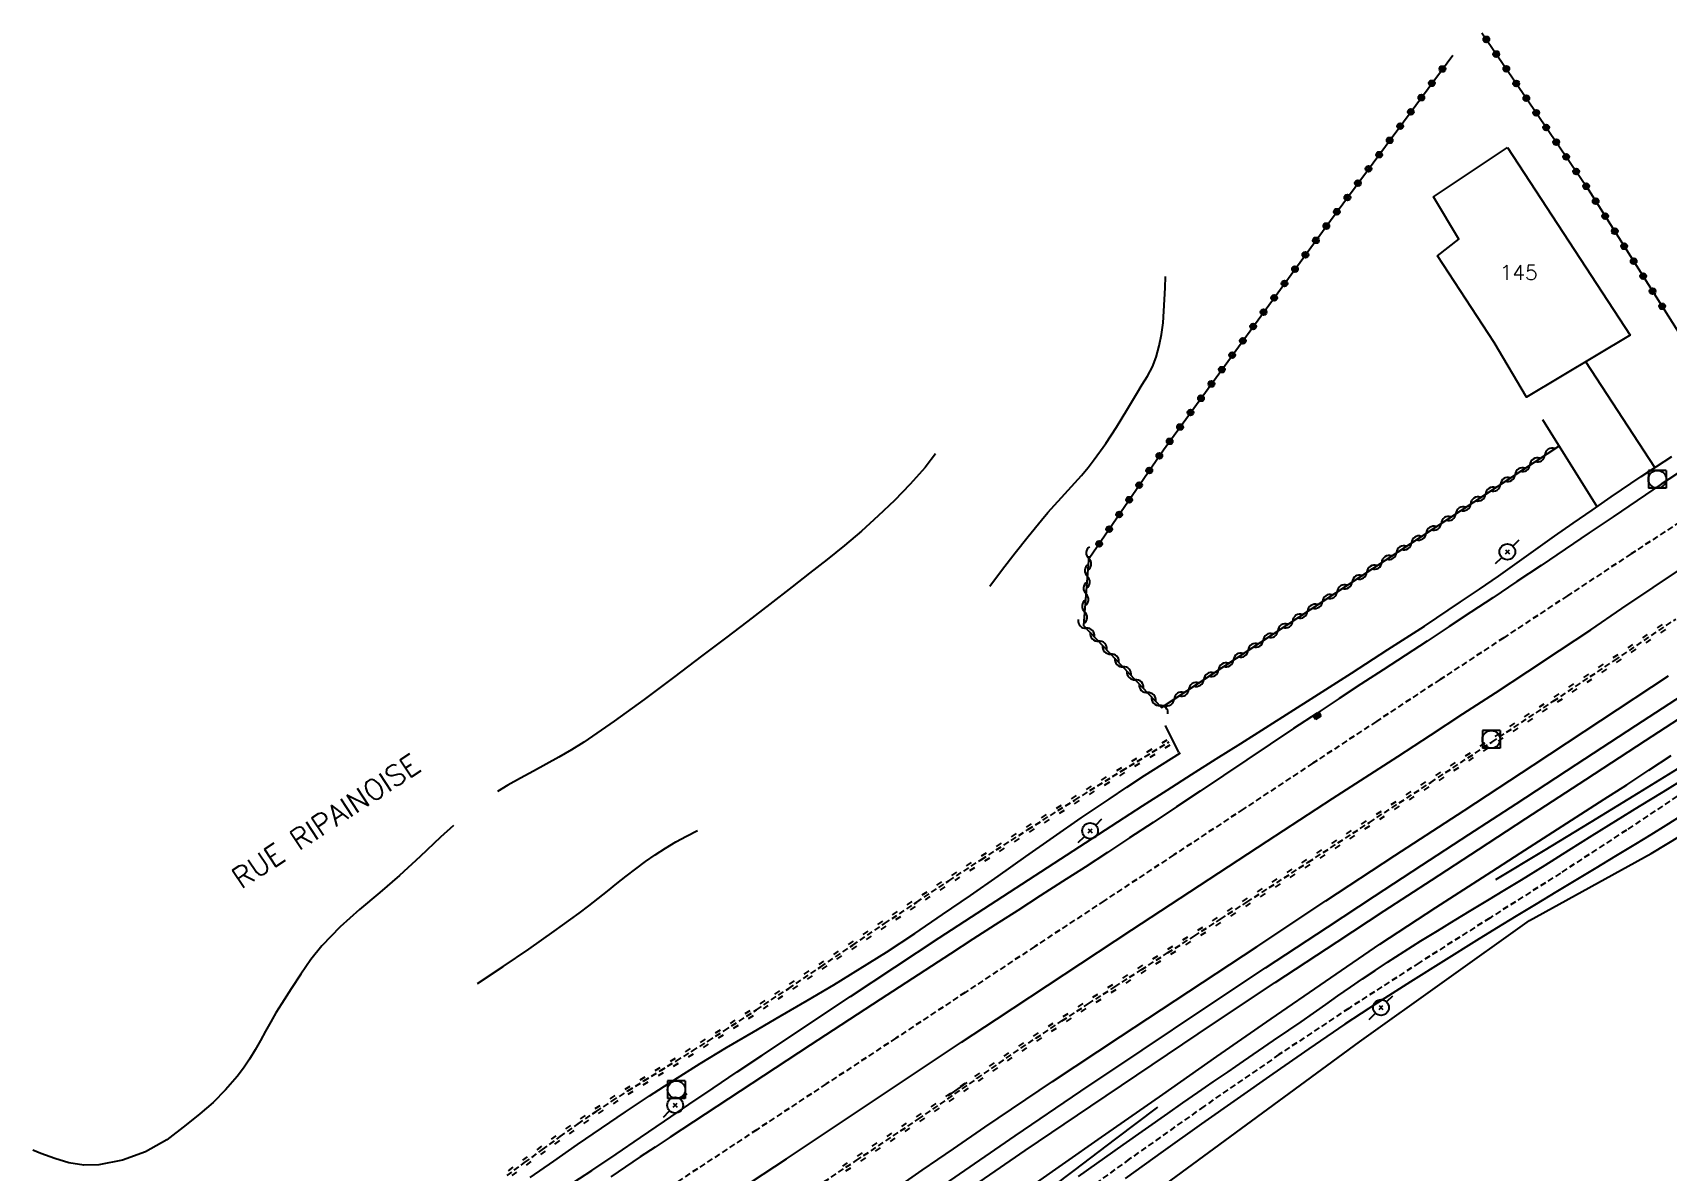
# Model space of a CAD drawing. Header units: millimetres. Extents: x 137000 to 138000, y 152000 to 153001.
# Drawn here: x 137033.1 to 137171.3, y 152532.9 to 152629.1 of the extents above; entities that cross this region are included whole.
import ezdxf
from ezdxf.enums import TextEntityAlignment as Align

# ---------------------------------------------------------------- set-up
doc = ezdxf.new("R2010")
doc.units = ezdxf.units.MM
doc.linetypes.add('DASHED', pattern=[0.75, 0.5, -0.25])
doc.layers.get('0').update_dxf_attribs({"linetype": 'CONTINUOUS'})
for name, color, linetype in [('W0001', 6, 'DASHED'), ('W0008', 7, 'CONTINUOUS'), ('W0014', 7, 'CONTINUOUS'), ('W0017', 7, 'CONTINUOUS'), ('W0101', 7, 'CONTINUOUS'), ('W0120', 7, 'CONTINUOUS'), ('W0211', 2, 'CONTINUOUS'), ('W0214', 2, 'CONTINUOUS'), ('W0220', 5, 'DASHED'), ('W0310', 3, 'CONTINUOUS'), ('W0323', 7, 'CONTINUOUS'), ('W0330', 7, 'CONTINUOUS'), ('W0333', 7, 'CONTINUOUS'), ('W0401', 7, 'CONTINUOUS'), ('W0420', 7, 'CONTINUOUS'), ('W0473', 7, 'CONTINUOUS'), ('W0510', 5, 'CONTINUOUS'), ('W0700', 7, 'CONTINUOUS'), ('W0989', 7, 'CONTINUOUS'), ('W0991', 7, 'CONTINUOUS')]:
    doc.layers.add(name, color=color, linetype=linetype)
doc.styles.get("Standard").update_dxf_attribs({"font": 'romans.shx', "width": 0.85})

# ---------------------------------------------------------------- blocks, each defined once
blk = doc.blocks.new('T473')
for p, q in [((-0.166667, 0.166667), (0.166667, -0.166667)), ((-0.166667, -0.166667), (0.166667, 0.166667)), ((0.500001, 0.500001), (1.000002, 1.000002)), ((-1.000002, -1.000002), (-0.500001, -0.500001))]:
    blk.add_line(p, q)
blk.add_ellipse((0, 0), major_axis=(0.471405, 0.471405), ratio=1, start_param=5.4977871438, end_param=11.780972451)
blk = doc.blocks.new('T401')
for p, q in [((-0.3, 0.3), (0, 0.3)), ((-0.3, -0.25), (-0.3, 0.3)), ((-0.3, 0.15), (0, 0.15)), ((-0.3, 0), (0, 0)), ((0, 0.3), (0, -0.25)), ((-0.3, -0.15), (0, -0.15)), ((-0.3, -0.25), (-0.3, -0.3)), ((-0.3, -0.3), (0, -0.3)), ((0, -0.3), (0, -0.25))]:
    blk.add_line(p, q)
blk = doc.blocks.new('T420')
for p, q in [((0.75, 0.75), (-0.75, 0.75)), ((-0.75, 0.75), (-0.75, -0.75)), ((0.75, 0.75), (0.75, -0.75)), ((0.75, -0.75), (-0.75, -0.75))]:
    blk.add_line(p, q)
blk.add_ellipse((0, 0), major_axis=(-0.53, 0.53), ratio=1, start_param=3.926991, end_param=10.210176)
blk = doc.blocks.new('t323o')
at = {"color": 0, "linetype": 'Continuous'}
for radius in [0.25, 0.15]:
    blk.add_circle((0, 0), radius, dxfattribs=at)
blk = doc.blocks.new('t310o')
at = {"color": 0, "linetype": 'Continuous'}
for centre, start, end in [((-0.5, 0.38), 216.8699, 323.1304), ((0.5, -0.37), 36.8699, 143.1303)]:
    blk.add_arc(centre, 0.625, start, end, dxfattribs=at)
blk = doc.blocks.new('t220o')
at = {"color": 0, "linetype": 'Continuous'}
for p, q in [((-0.25, 0.25), (0.25, 0.25)), ((-0.25, -0.25), (0.25, -0.25))]:
    blk.add_line(p, q, dxfattribs=at)

msp = doc.modelspace()

# ---------------------------------------------------------------- linework, layer by layer
at = {"layer": 'W0001'}
for points in [[(137173.57, 152588.62), (137168.19, 152585.09), (137162.81, 152581.55), (137157.43, 152578.01), (137152.05, 152574.48), (137146.67, 152570.94), (137141.29, 152567.4), (137135.42, 152563.53), (137129.55, 152559.66), (137123.67, 152555.79), (137117.8, 152551.92), (137111.93, 152548.05), (137106.06, 152544.18), (137100.18, 152540.31), (137094.31, 152536.45), (137082.63, 152528.76)], [(137173.34, 152565.45), (137167.79, 152561.76), (137162.22, 152558.12), (137156.25, 152554.33), (137150.28, 152550.54), (137144.33, 152546.7), (137138.44, 152542.79), (137132.09, 152538.41), (137125.79, 152533.95), (137119.54, 152529.44)]]:
    msp.add_lwpolyline(points, dxfattribs=at)
at = {"layer": 'W0008'}
for points in [[(137093.88, 152532.04), (137096.84, 152534), (137099.79, 152535.96), (137102.75, 152537.93), (137105.7, 152539.9), (137108.66, 152541.86), (137111.61, 152543.83), (137114.57, 152545.79), (137120.28, 152549.56), (137126, 152553.32), (137131.72, 152557.08), (137137.45, 152560.83), (137140.2, 152562.63), (137142.95, 152564.42), (137145.71, 152566.2), (137148.47, 152567.99), (137151.23, 152569.78), (137153.98, 152571.57), (137156.74, 152573.36), (137159.48, 152575.17), (137162.13, 152576.93), (137164.78, 152578.69), (137167.42, 152580.47), (137170.06, 152582.25), (137172.7, 152584.03)], [(137121.49, 152532.49), (137125.26, 152535.17), (137129.04, 152537.83), (137130.31, 152538.72), (137131.59, 152539.6), (137132.87, 152540.48), (137134.15, 152541.35), (137135.43, 152542.23), (137136.71, 152543.1), (137137.99, 152543.97), (137139.27, 152544.85), (137140.31, 152545.57), (137141.35, 152546.3), (137142.39, 152547.03), (137143.42, 152547.76), (137144.47, 152548.48), (137145.51, 152549.2), (137146.56, 152549.91), (137147.62, 152550.61), (137149.02, 152551.51), (137150.42, 152552.39), (137151.83, 152553.26), (137153.25, 152554.13), (137154.67, 152554.99), (137156.09, 152555.84), (137157.51, 152556.7), (137158.93, 152557.57), (137160.92, 152558.81), (137162.92, 152560.05), (137164.91, 152561.29), (137166.9, 152562.53), (137168.9, 152563.77), (137170.89, 152565), (137172.9, 152566.23)], [(137172.42, 152562.95), (137171.13, 152562.16), (137169.85, 152561.36), (137168.56, 152560.57), (137166.88, 152559.55), (137165.21, 152558.54), (137163.53, 152557.53), (137161.84, 152556.51), (137160.16, 152555.5), (137158.49, 152554.49), (137156.81, 152553.46), (137155.14, 152552.43), (137152.34, 152550.69), (137149.55, 152548.94), (137146.77, 152547.16), (137144.01, 152545.35), (137140.95, 152543.29), (137137.92, 152541.18), (137134.91, 152539.06), (137131.89, 152536.93), (137128.66, 152534.63), (137125.44, 152532.32)]]:
    msp.add_lwpolyline(points, dxfattribs=at)
at = {"layer": 'W0014'}
for points in [[(137078.3, 152531.65), (137080.37, 152533.01), (137082.43, 152534.39), (137084.48, 152535.78), (137086.53, 152537.17), (137088.57, 152538.57), (137090.62, 152539.96), (137092.67, 152541.35), (137094.73, 152542.73), (137102.23, 152547.7), (137109.74, 152552.65), (137117.27, 152557.57), (137124.83, 152562.47), (137126.9, 152563.8), (137128.98, 152565.13), (137131.06, 152566.45), (137133.14, 152567.77), (137135.23, 152569.08), (137137.31, 152570.4), (137139.39, 152571.72), (137141.47, 152573.05), (137144.56, 152575.03), (137147.65, 152577.01), (137150.73, 152579), (137153.79, 152581.03), (137155.39, 152582.12), (137156.98, 152583.22), (137158.57, 152584.34), (137160.15, 152585.46), (137161.73, 152586.58), (137163.31, 152587.7), (137164.9, 152588.8), (137166.5, 152589.9), (137169.05, 152591.63), (137171.63, 152593.33)], [(137172.77, 152592.32), (137170.73, 152590.97), (137168.7, 152589.6), (137166.67, 152588.23), (137164.64, 152586.86), (137162.61, 152585.49), (137160.58, 152584.12), (137158.55, 152582.75), (137156.51, 152581.39), (137154.66, 152580.17), (137152.81, 152578.95), (137150.95, 152577.73), (137149.09, 152576.52), (137147.23, 152575.31), (137145.37, 152574.09), (137143.52, 152572.88), (137141.66, 152571.65), (137139.68, 152570.34), (137137.7, 152569.02), (137135.72, 152567.7), (137133.75, 152566.37), (137131.77, 152565.05), (137129.79, 152563.73), (137127.81, 152562.41), (137125.82, 152561.1), (137123.94, 152559.87), (137122.05, 152558.64), (137120.15, 152557.42), (137118.26, 152556.2), (137116.36, 152554.98), (137114.46, 152553.76), (137112.57, 152552.54), (137110.68, 152551.31), (137104.75, 152547.45), (137098.82, 152543.58), (137092.9, 152539.7), (137086.99, 152535.81), (137085.73, 152534.98), (137084.47, 152534.15), (137083.22, 152533.31), (137081.97, 152532.48)]]:
    msp.add_lwpolyline(points, dxfattribs=at)
at = {"layer": 'W0017'}
for points in [[(137170.21, 152592.38), (137164.37, 152601.33)], [(137160.7, 152596.45), (137165.3, 152589.09)]]:
    msp.add_lwpolyline(points, dxfattribs=at)
at = {"layer": 'W0101'}
msp.add_lwpolyline([(137157.75, 152619.42), (137168.12, 152603.58), (137159.35, 152598.33), (137156.61, 152602.96), (137151.84, 152610.27), (137153.65, 152611.67), (137151.49, 152615.27)], close=True, dxfattribs=at)
at = {"layer": 'W0120'}
for points in [[(137129.98, 152568.31), (137128.85, 152570.6)], [(137110.48, 152539.31), (137112.1, 152540.43)]]:
    msp.add_lwpolyline(points, dxfattribs=at)
at = {"layer": 'W0211'}
for points in [[(137156.76, 152557.58), (137160.79, 152560.01), (137164.82, 152562.45), (137168.83, 152564.91), (137172.84, 152567.39), (137176.16, 152569.44), (137179.48, 152571.48), (137182.78, 152573.56), (137186.04, 152575.7), (137188.02, 152577.04), (137190, 152578.4), (137191.94, 152579.81), (137193.81, 152581.32), (137194.18, 152581.66), (137194.54, 152582.01), (137194.89, 152582.38), (137195.22, 152582.76)], [(137075.16, 152532.41), (137077.17, 152533.8), (137079.18, 152535.19), (137081.2, 152536.57), (137083.22, 152537.95), (137085.26, 152539.3), (137087.31, 152540.64), (137089.53, 152542.03), (137091.77, 152543.39), (137094.03, 152544.72), (137096.3, 152546.04), (137098.56, 152547.36), (137100.82, 152548.69), (137103.06, 152550.06), (137105.27, 152551.45), (137107.66, 152553.02), (137110.02, 152554.62), (137112.37, 152556.24), (137114.71, 152557.88), (137117.04, 152559.52), (137119.38, 152561.16), (137121.72, 152562.79), (137124.09, 152564.38), (137125.58, 152565.38), (137127.08, 152566.36), (137128.59, 152567.33), (137130.11, 152568.29)], [(137117.58, 152530.32), (137121.12, 152533), (137124.65, 152535.67), (137128.19, 152538.35)]]:
    msp.add_lwpolyline(points, dxfattribs=at)
at = {"layer": 'W0214'}
msp.add_lwpolyline([(137117.7, 152531.79), (137123.16, 152535.62), (137128.63, 152539.43), (137133.2, 152542.62), (137137.77, 152545.81), (137142.36, 152548.98), (137146.97, 152552.11), (137149.32, 152553.67), (137151.69, 152555.21), (137154.06, 152556.75), (137156.43, 152558.27), (137158.81, 152559.8), (137161.19, 152561.32), (137163.56, 152562.84), (137165.93, 152564.37), (137167.82, 152565.59), (137169.7, 152566.82), (137171.58, 152568.05)], dxfattribs=at)
at = {"layer": 'W0220'}
for points in [[(137097.47, 152530.38), (137102.72, 152533.84), (137107.96, 152537.34), (137109.2, 152538.19), (137110.44, 152539.04), (137111.68, 152539.9), (137112.92, 152540.76), (137114.16, 152541.63), (137115.4, 152542.48), (137116.64, 152543.33), (137117.89, 152544.17), (137120.1, 152545.64), (137122.33, 152547.08), (137124.56, 152548.52), (137126.79, 152549.95), (137129.03, 152551.38), (137131.27, 152552.8), (137133.5, 152554.24), (137135.73, 152555.67), (137140.91, 152559.04), (137146.09, 152562.41), (137151.26, 152565.79), (137156.42, 152569.19), (137161.62, 152572.64), (137166.8, 152576.1), (137171.98, 152579.59)], [(137073.21, 152532.57), (137074.7, 152533.67), (137076.2, 152534.77), (137077.7, 152535.86), (137079.21, 152536.93), (137080.74, 152537.98), (137082.08, 152538.86), (137083.42, 152539.72), (137084.78, 152540.57), (137086.14, 152541.41), (137087.5, 152542.25), (137088.86, 152543.09), (137090.21, 152543.93), (137091.56, 152544.8), (137094.29, 152546.58), (137097.01, 152548.39), (137099.72, 152550.21), (137102.42, 152552.04), (137105.12, 152553.86), (137107.83, 152555.68), (137110.55, 152557.48), (137113.29, 152559.27), (137117.23, 152561.8), (137121.19, 152564.3), (137125.17, 152566.77), (137129.17, 152569.22)]]:
    msp.add_lwpolyline(points, dxfattribs=at)
at = {"layer": 'W0310'}
msp.add_lwpolyline([(137122.37, 152584.9), (137121.92, 152579.05), (137128.51, 152572.13), (137162.16, 152594.26)], dxfattribs=at)
at = {"layer": 'W0323'}
for points in [[(137155.57, 152629.12), (137164.42, 152616.12), (137173.7, 152601.46), (137190.57, 152612.4)], [(137122.39, 152584.72), (137128.67, 152593.88), (137142.78, 152613.26), (137153.13, 152627.24)]]:
    msp.add_lwpolyline(points, dxfattribs=at)
at = {"layer": 'W0330'}
msp.add_lwpolyline([(137068.52, 152487.93), (137080.43, 152497.74), (137100.79, 152511.98), (137115.82, 152522.34), (137129.33, 152532.19), (137145.23, 152543.86), (137159.6, 152554.11), (137169.88, 152559.79), (137181.07, 152566.55)], dxfattribs=at)
at = {"layer": 'W0333'}
msp.add_lwpolyline([(137105.66, 152531.19), (137108.3, 152533.02), (137110.93, 152534.84), (137113.58, 152536.65), (137119.31, 152540.51), (137125.06, 152544.33), (137130.82, 152548.13), (137136.59, 152551.93), (137142.41, 152555.77), (137148.24, 152559.6), (137154.08, 152563.42), (137159.91, 152567.25), (137165.63, 152571.02), (137171.35, 152574.8)], dxfattribs=at)
at = {"layer": 'W0510'}
for points in [[(137114.02, 152582.38), (137115.07, 152583.79), (137116.15, 152585.19), (137117.25, 152586.57), (137118.36, 152587.94), (137118.91, 152588.59), (137119.48, 152589.22), (137120.05, 152589.85), (137120.63, 152590.47), (137121.2, 152591.1), (137121.76, 152591.73), (137122.31, 152592.39), (137122.83, 152593.06), (137123.8, 152594.41), (137124.71, 152595.81), (137125.58, 152597.23), (137126.42, 152598.65), (137126.87, 152599.39), (137127.33, 152600.12), (137127.74, 152600.89), (137128.06, 152601.7), (137128.32, 152602.66), (137128.51, 152603.64), (137128.64, 152604.62), (137128.72, 152605.61), (137128.78, 152606.59), (137128.82, 152607.58), (137128.86, 152608.53)], [(137109.42, 152593.54), (137109.06, 152593.06), (137108.53, 152592.39), (137107.27, 152590.97), (137105.94, 152589.61), (137104.57, 152588.3), (137103.17, 152587.02), (137101.74, 152585.79), (137100.27, 152584.61), (137098.78, 152583.46), (137097.3, 152582.31), (137095.43, 152580.85), (137093.55, 152579.4), (137091.66, 152577.96), (137089.76, 152576.53), (137087.28, 152574.66), (137084.79, 152572.78), (137082.27, 152570.95), (137079.7, 152569.19), (137078.66, 152568.54), (137077.6, 152567.92), (137076.52, 152567.33), (137075.44, 152566.75), (137074.36, 152566.16), (137073.29, 152565.55), (137072.41, 152565.01)], [(137068.7, 152562.15), (137067.59, 152561.15), (137065.86, 152559.52), (137064.12, 152557.92), (137062.45, 152556.48), (137060.76, 152555.06), (137059.11, 152553.59), (137057.57, 152551.99), (137056.63, 152550.83), (137055.78, 152549.6), (137054.98, 152548.35), (137054.17, 152547.1), (137053.69, 152546.33), (137053.24, 152545.55), (137052.81, 152544.76), (137052.37, 152543.97), (137051.93, 152543.19), (137051.45, 152542.41), (137050.95, 152541.66), (137050.4, 152540.93), (137049.43, 152539.81), (137048.38, 152538.76), (137047.26, 152537.78), (137046.09, 152536.87)], [(137070.71, 152548.79), (137072.89, 152550.24), (137075.05, 152551.71), (137077.19, 152553.22), (137079.31, 152554.74), (137080.12, 152555.35), (137080.92, 152555.97), (137081.71, 152556.61), (137082.5, 152557.24), (137083.29, 152557.88), (137084.09, 152558.5), (137084.9, 152559.1), (137085.73, 152559.67), (137086.6, 152560.23), (137087.48, 152560.76), (137088.39, 152561.26), (137089.3, 152561.72)], [(137046.09, 152536.87), (137044.47, 152535.6), (137042.67, 152534.59), (137040.73, 152533.87), (137038.71, 152533.47), (137037.44, 152533.45), (137036.19, 152533.66), (137034.99, 152534.02), (137033.83, 152534.43), (137033.13, 152534.73)]]:
    msp.add_lwpolyline(points, dxfattribs=at)
at = {"layer": 'W0700'}
for points in [[(137067.31, 152502.1), (137071, 152504.69), (137074.68, 152507.27), (137078.38, 152509.85), (137082.07, 152512.42), (137086.45, 152515.45), (137090.82, 152518.48), (137095.21, 152521.5), (137099.59, 152524.51), (137105.11, 152528.32), (137110.62, 152532.12), (137116.15, 152535.92), (137121.69, 152539.69), (137126.88, 152543.18), (137132.09, 152546.66), (137137.31, 152550.12), (137142.53, 152553.57), (137146.51, 152556.19), (137150.5, 152558.79), (137154.49, 152561.39), (137158.49, 152563.99), (137163.54, 152567.29), (137168.59, 152570.59), (137173.65, 152573.88)], [(137068.17, 152500.88), (137071.86, 152503.46), (137075.54, 152506.04), (137079.24, 152508.62), (137082.93, 152511.19), (137087.3, 152514.22), (137091.68, 152517.24), (137096.06, 152520.26), (137100.44, 152523.28), (137105.95, 152527.08), (137111.47, 152530.88), (137116.99, 152534.68), (137122.53, 152538.45), (137127.72, 152541.94), (137132.92, 152545.41), (137138.13, 152548.87), (137143.35, 152552.32), (137147.33, 152554.93), (137151.32, 152557.54), (137155.31, 152560.13), (137159.3, 152562.73), (137164.36, 152566.03), (137169.41, 152569.33), (137174.47, 152572.62)]]:
    msp.add_lwpolyline(points, dxfattribs=at)

# ---------------------------------------------------------------- block references
at = {"layer": 'W0220'}
for p, rotation in [((137170.77, 152578.77), 33.91134318653638), ((137169.52, 152577.93), 33.91134318653638), ((137167.03, 152576.26), 33.91134318653638), ((137168.28, 152577.1), 33.91134318653638), ((137165.79, 152575.42), 33.74255299043854), ((137163.29, 152573.76), 33.74255299043854), ((137164.54, 152574.59), 33.74255299043854), ((137160.79, 152572.09), 33.57376285961831), ((137162.04, 152572.93), 33.74255299043854), ((137159.54, 152571.26), 33.57376285961831), ((137157.05, 152569.61), 33.57376285961831), ((137158.3, 152570.44), 33.57376285961831), ((137127.63, 152568.27), 31.45690800008001), ((137128.9, 152569.05), 31.45690800008001), ((137154.54, 152567.95), 33.37671549417597), ((137155.79, 152568.78), 33.37671549417597), ((137125.07, 152566.7), 31.85884280385396), ((137126.35, 152567.49), 31.45690800008001), ((137153.29, 152567.13), 33.37671549417597), ((137122.52, 152565.12), 31.85884280385396), ((137123.79, 152565.91), 31.85884280385396), ((137150.78, 152565.48), 33.18028774587649), ((137152.04, 152566.3), 33.37671549417597), ((137121.24, 152564.33), 31.85884280385396), ((137148.27, 152563.84), 33.18028774587649), ((137149.53, 152564.66), 33.18028774587649), ((137118.71, 152562.73), 32.2607763844759), ((137119.98, 152563.53), 32.2607763844759), ((137145.76, 152562.2), 33.05357523685659), ((137147.02, 152563.02), 33.18028774587649), ((137116.18, 152561.12), 32.66270874249826), ((137117.44, 152561.93), 32.2607763844759), ((137144.5, 152561.38), 33.05357523685659), ((137113.65, 152559.5), 32.66270874249826), ((137114.91, 152560.31), 32.66270874249826), ((137141.99, 152559.74), 33.05357523685659), ((137143.25, 152560.56), 33.05357523685659), ((137112.39, 152558.68), 33.1145106058993), ((137139.47, 152558.11), 32.99657906174449), ((137140.73, 152558.92), 32.99657906174449), ((137109.88, 152557.04), 33.55992199735881), ((137111.14, 152557.86), 33.1145106058993), ((137138.22, 152557.29), 32.99657906174449), ((137107.38, 152555.38), 33.86950497239255), ((137108.63, 152556.21), 33.55992199735881), ((137135.7, 152555.66), 32.86118375816134), ((137136.96, 152556.47), 32.99657906174449), ((137106.14, 152554.54), 33.86950497239255), ((137133.18, 152554.03), 32.65559328449329), ((137134.44, 152554.84), 32.86118375816134), ((137103.65, 152552.87), 34.04324939130479), ((137104.89, 152553.71), 34.04324939130479), ((137131.92, 152553.22), 32.65559328449329), ((137101.16, 152551.19), 34.05362727438465), ((137102.41, 152552.03), 34.05362727438465), ((137129.39, 152551.61), 32.53952665221335), ((137130.65, 152552.41), 32.53952665221335), ((137099.92, 152550.35), 34.05362727438465), ((137126.86, 152549.99), 32.51298551311548), ((137128.12, 152550.8), 32.51298551311548), ((137097.43, 152548.67), 33.90063670693331), ((137098.68, 152549.51), 33.90063670693331), ((137124.33, 152548.38), 32.79592055185106), ((137125.59, 152549.18), 32.59845252815069), ((137094.94, 152547.01), 33.61180247852234), ((137096.18, 152547.84), 33.61180247852234), ((137123.07, 152547.56), 32.79592055185106), ((137093.68, 152546.18), 33.18713405049539), ((137120.55, 152545.93), 33.08289509972501), ((137121.81, 152546.75), 33.08289509972501), ((137091.17, 152544.55), 32.62457771578513), ((137092.43, 152545.36), 33.18713405049539), ((137118.05, 152544.28), 33.45937209112109), ((137119.3, 152545.11), 33.45937209112109), ((137088.63, 152542.95), 31.71702832354171), ((137089.9, 152543.74), 32.0666648779214), ((137116.8, 152543.44), 33.91086852708043), ((137087.36, 152542.16), 31.57569498451358), ((137114.33, 152541.75), 34.66108607865022), ((137115.56, 152542.6), 34.34850981392854), ((137084.8, 152540.58), 31.69062875565379), ((137086.08, 152541.37), 31.69062875565379), ((137113.1, 152540.89), 34.84858864274139), ((137082.27, 152538.98), 32.64109588318256), ((137083.53, 152539.79), 32.06177857348911), ((137110.64, 152539.18), 34.77628171075701), ((137111.87, 152540.03), 34.88698917156366), ((137081.01, 152538.16), 33.42853612576951), ((137108.16, 152537.48), 34.17960459179426), ((137109.4, 152538.32), 34.5404846665195), ((137078.54, 152536.45), 35.34828161781223), ((137079.77, 152537.31), 34.400877510786), ((137106.91, 152536.64), 33.76710155133397), ((137076.11, 152534.7), 36.34741205800835), ((137077.32, 152535.58), 35.99716069742985), ((137104.42, 152534.98), 33.76710155133397), ((137105.67, 152535.81), 33.76710155133397), ((137074.9, 152533.81), 36.34741205800835), ((137101.92, 152533.31), 33.42602355392235), ((137103.17, 152534.14), 33.76710155133397), ((137073.69, 152532.92), 36.33817676694693)]:
    msp.add_blockref('t220o', p, dxfattribs=dict(at, rotation=rotation))
at = {"layer": 'W0310'}
for p, rotation in [((137159.65, 152592.62), 33.34130153494222), ((137160.91, 152593.44), 33.34130153494222), ((137157.15, 152590.97), 33.34130153494222), ((137158.4, 152591.79), 33.34130153494222), ((137155.9, 152590.14), 33.34130153494222), ((137153.39, 152588.49), 33.34130153494222), ((137154.64, 152589.32), 33.34130153494222), ((137150.88, 152586.84), 33.34130153494222), ((137152.14, 152587.67), 33.34130153494222), ((137149.63, 152586.02), 33.34130153494222), ((137122.36, 152584.7), 265.5862977131217), ((137147.12, 152584.37), 33.34130153494222), ((137148.38, 152585.2), 33.34130153494222), ((137122.24, 152583.2), 265.5862977131217), ((137144.62, 152582.72), 33.34130153494222), ((137145.87, 152583.55), 33.34130153494222), ((137122.13, 152581.71), 265.5862977131217), ((137143.36, 152581.9), 33.34130153494222), ((137122.01, 152580.21), 265.5862977131217), ((137140.86, 152580.25), 33.34130153494222), ((137142.11, 152581.07), 33.34130153494222), ((137122.16, 152578.81), 313.5674801697247), ((137138.35, 152578.6), 33.34130153494222), ((137139.6, 152579.42), 33.34130153494222), ((137123.19, 152577.72), 313.5674801697247), ((137137.1, 152577.78), 33.34130153494222), ((137124.22, 152576.63), 313.5674801697247), ((137125.26, 152575.55), 313.5674801697247), ((137134.59, 152576.13), 33.34130153494222), ((137135.85, 152576.95), 33.34130153494222), ((137126.29, 152574.46), 313.5674801697247), ((137132.09, 152574.48), 33.34130153494222), ((137133.34, 152575.3), 33.34130153494222), ((137127.33, 152573.37), 313.5674801697247), ((137129.58, 152572.83), 33.34130153494222), ((137130.83, 152573.65), 33.34130153494222), ((137128.36, 152572.29), 313.5674801697247)]:
    msp.add_blockref('t310o', p, dxfattribs=dict(at, rotation=rotation))
at = {"layer": 'W0323'}
for p, rotation in [((137155.96, 152628.56), 304.2274477208189), ((137156.8, 152627.32), 304.2274477208189), ((137152.25, 152626.06), 53.4940105089797), ((137157.65, 152626.08), 304.2274477208189), ((137151.36, 152624.85), 53.4940105089797), ((137158.49, 152624.84), 304.2274477208189), ((137150.47, 152623.64), 53.4940105089797), ((137159.34, 152623.59), 304.2274477208189), ((137149.58, 152622.44), 53.4940105089797), ((137160.18, 152622.35), 304.2274477208189), ((137148.68, 152621.23), 53.4940105089797), ((137161.02, 152621.11), 304.2274477208189), ((137146.9, 152618.82), 53.4940105089797), ((137147.79, 152620.03), 53.4940105089797), ((137161.87, 152619.87), 304.2274477208189), ((137146.01, 152617.62), 53.4940105089797), ((137162.71, 152618.63), 304.2274477208189), ((137145.11, 152616.41), 53.4940105089797), ((137163.55, 152617.39), 304.2274477208189), ((137164.4, 152616.15), 304.2274477208189), ((137144.22, 152615.2), 53.4940105089797), ((137165.2, 152614.89), 302.3291262566481), ((137143.33, 152614), 53.4940105089797), ((137166, 152613.62), 302.3291262566481), ((137142.44, 152612.79), 53.94416068100552), ((137166.81, 152612.35), 302.3291262566481), ((137141.56, 152611.58), 53.94416068100552), ((137167.61, 152611.08), 302.3291262566481), ((137139.79, 152609.15), 53.94416068100552), ((137140.67, 152610.36), 53.94416068100552), ((137168.41, 152609.82), 302.3291262566481), ((137138.91, 152607.94), 53.94416068100552), ((137169.21, 152608.55), 302.3291262566481), ((137138.03, 152606.73), 53.94416068100552), ((137170.01, 152607.28), 302.3291262566481), ((137137.14, 152605.51), 53.94416068100552), ((137170.82, 152606.01), 302.3291262566481), ((137136.26, 152604.3), 53.94416068100552), ((137135.38, 152603.09), 53.94416068100552), ((137134.49, 152601.88), 53.94416068100552), ((137133.61, 152600.66), 53.94416068100552), ((137131.85, 152598.24), 53.94416068100552), ((137132.73, 152599.45), 53.94416068100552), ((137130.96, 152597.03), 53.94416068100552), ((137130.08, 152595.81), 53.94416068100552), ((137129.2, 152594.6), 53.94416068100552), ((137128.33, 152593.38), 55.56879024134165), ((137127.48, 152592.14), 55.56879024134165), ((137126.63, 152590.9), 55.56879024134165), ((137124.94, 152588.43), 55.56879024134165), ((137125.78, 152589.67), 55.56879024134165), ((137124.09, 152587.19), 55.56879024134165), ((137123.24, 152585.95), 55.56879024134165)]:
    msp.add_blockref('t323o', p, dxfattribs=dict(at, rotation=rotation))
at = {"layer": 'W0401', "rotation": 123.4644018722054}
msp.add_blockref('T401', (137141.6, 152571.51), dxfattribs=at)
at = {"layer": 'W0420'}
for p in [(137170.41, 152591.4), (137156.38, 152569.42), (137087.52, 152539.83)]:
    msp.add_blockref('T420', p, dxfattribs=at)
at = {"layer": 'W0473'}
for p in [(137157.74, 152585.27), (137122.48, 152561.7), (137147.06, 152546.77), (137087.42, 152538.52)]:
    msp.add_blockref('T473', p, dxfattribs=at)

# ---------------------------------------------------------------- texts
at = {"layer": 'W0989'}
msp.add_text('RUE RIPAINOISE   ', height=1.75, rotation=33.3963, dxfattribs=at).set_placement((137050.74, 152556.75))
at = {"layer": 'W0991'}
msp.add_text('145', height=1.25, dxfattribs=at).set_placement((137158.7, 152608.87), align=Align.MIDDLE_CENTER)

doc.saveas('drawing.dxf')
